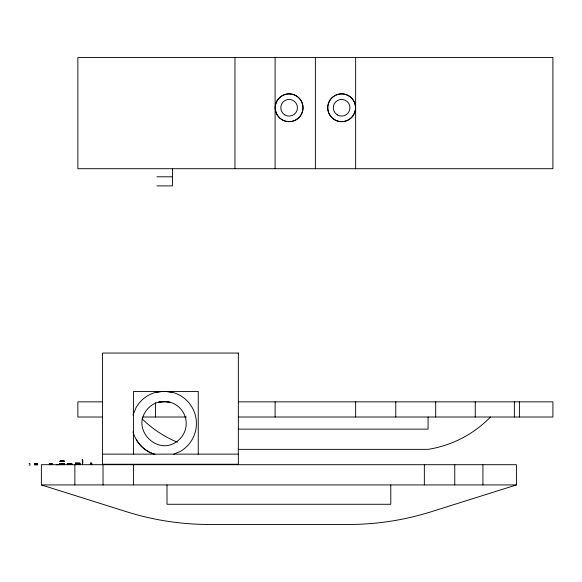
<?xml version="1.0" encoding="UTF-8"?>
<svg xmlns="http://www.w3.org/2000/svg" width="582" height="582" viewBox="0 0 582 582"><rect width="100%" height="100%" fill="white"/><g stroke="black" fill="none" stroke-linecap="round" stroke-linejoin="round"><path stroke-width="0.87" d="M60.455 463.679L59.953 463.869L64.296 463.861L59.953 463.687L59.953 464.698L59.953 463.585M390.784 484.937L390.784 504.274L167.005 504.274L167.005 484.937M79.792 464.24L79.792 463.127L79.792 464.138L79.29 464.138M78.926 463.556L78.446 463.759L78.861 463.447M91.236 463.89L90.712 463.127L90.712 464.24L91.214 463.941M61.095 463.796L60.674 464.698L60.979 463.665L61.001 464.312M78.956 463.723L79.079 463.127L78.708 463.621M61.263 464.152L61.037 464.203M62.921 464.123L63.322 463.774L63.322 464.203M76.344 463.498L76.642 463.556M91.076 463.621L90.959 464.043M132.965 415.155L136.188 407.371A32.272 32.272 0 0 1 155.787 392.333L162.371 391.468M76.693 463.774L77.224 463.127L77.217 464.24M91.76 463.127L91.236 463.774L91.76 464.24L91.76 463.127L90.406 463.127L90.406 464.24L91.76 464.24M63.38 463.796L63.576 464.698L63.052 464.05L63.576 464.698M61.721 463.585L61.197 464.05L61.721 464.698L61.721 463.585L61.146 463.709M91.119 464.138L91.039 463.512L90.938 464.145M173.822 454.135L180.275 451.457A32.272 32.272 0 0 0 172.49 392.333L165.906 391.468M516.416 484.93L431.24 511.738A275.868 275.868 0 0 1 348.378 524.469L209.418 524.469A275.868 275.868 0 0 1 126.556 511.738L41.373 484.93L41.373 464.698L516.416 464.698L516.416 484.93L41.373 484.93M158.42 402.184L165.244 401.573L169.849 402.184A22.08 22.08 0 0 1 175.175 442.633C156.871 454.324 133.322 430.775 145.013 412.471A22.08 22.08 0 0 1 158.42 402.184A26.226 26.226 0 0 1 169.849 402.184M156.944 176.797L172.527 176.797M156.944 185.891L172.527 185.891L172.527 168.671M102.119 401.849L77.857 401.849L77.857 417.01L102.381 417.01M159.985 401.849L168.074 401.849M238.54 401.849L552.9 401.849L552.9 417.01L238.54 417.01M142.983 417.01L186.4 417.01M238.125 429.138L428.076 429.138L428.076 417.01M238.125 449.355L428.076 449.355A111.191 111.191 0 0 0 490.488 417.01M102.563 454.135L238.344 454.135M82.309 459.438L82.462 464.189L82.309 459.46M82.462 460.689L82.462 462.937M75.267 463.127L79.974 463.127M60.543 463.41L60.674 464.698M67.192 463.447L71.892 463.447M29.1 463.541L29.966 463.541L29.966 465.113L29.1 465.113M59.771 463.585L64.478 463.585M76.169 463.512L76.817 463.512M78.424 463.512L79.072 463.512M90.712 463.512L91.359 463.512L91.359 464.138M59.953 463.687L64.296 463.992L59.953 463.963M34.745 463.854L37.474 463.854M49.288 463.854L52.016 463.854M79.29 463.854L79.792 463.854M90.406 463.854L90.494 464.24M34.745 463.956L37.474 463.956M49.288 463.956L52.016 463.956M90.494 464.138L91.76 464.138M75.267 464.24L79.974 464.24M60.674 464.312L61.321 464.312L61.321 463.687M63.576 464.312L62.929 464.312L62.929 463.687M34.476 464.509L37.735 464.247L34.476 464.189L34.476 464.916L37.663 464.916L37.663 464.509M67.192 464.56L71.892 464.56M59.953 463.869L60.455 463.869M75.951 463.949L75.449 463.949L75.449 463.127L75.449 463.854M67.876 464.269L67.374 464.269L67.374 463.447M71.215 464.276L71.717 464.276L71.717 463.447M63.271 463.767L62.529 463.585L62.529 464.698L63.052 464.05L62.529 463.585M154.456 454.135C144.023 450.992 136.006 442.218 132.965 431.859M78.548 463.774L78.024 463.127L78.024 464.24M76.533 463.621L76.169 463.127L76.286 463.723M90.712 463.127L90.828 463.723M519.406 401.849L519.406 417.01M514.372 401.849L514.372 417.01M482.929 464.698L482.929 484.93M475.268 401.849L475.268 417.01M454.76 464.698L454.76 484.93M435.7 401.849L435.7 417.01M424.351 464.698L424.351 484.93M395.782 401.849L395.782 417.01M355.638 57.531L355.638 168.707M355.638 401.849L355.638 417.01M315.379 57.531L315.379 168.707M275.111 57.531L275.111 168.707M275.111 401.849L275.111 417.01M234.968 57.531L234.968 168.707M198.251 454.135L198.251 391.468L133.562 391.468L133.562 454.135M155.489 402.737L155.489 417.01M133.445 464.698L133.445 484.93M103.029 464.698L103.029 484.93M77.624 463.127L77.624 464.24M76.817 463.127L76.817 464.24M74.86 464.698L74.86 484.93M69.949 463.447L69.949 464.56M69.542 463.447L69.542 464.56M69.142 463.447L69.142 464.56M68.741 463.447L68.741 464.56M64.296 463.585L64.296 464.698M63.882 463.585L63.882 464.698M63.794 463.585L63.794 463.963M63.329 461.25L61.001 461.097M60.455 463.585L60.368 464.698M58.12 464.771L56.694 464.771M37.474 464.189L37.474 463.796L34.745 463.796L34.745 464.189M82.462 460.064A1.113 1.113 0 0 1 82.79 460.689L82.79 462.937A1.113 1.113 0 0 1 82.462 463.563M63.874 461.097A1.113 1.113 0 0 0 63.249 460.777L61.001 460.777A1.113 1.113 0 0 0 60.375 461.097M177.335 442.196A111.191 111.191 0 0 1 142.066 418.822M154.979 454.455A32.272 32.272 0 0 1 136.188 439.643M155.787 392.333A38.914 38.914 0 0 1 172.49 392.333M62.958 463.905L63.576 464.072L62.958 463.905M68.24 463.876L68.749 464.014L68.24 463.876M69.302 463.934L69.789 464.065L69.302 463.934M70.342 463.876L70.851 464.014L70.342 463.876M552.9 57.531L77.857 57.531L77.857 168.707L552.9 168.707L552.9 57.531M238.344 353.056L102.563 353.056L102.563 464.24L238.344 464.24L238.344 353.056M64.5 461.097L59.75 461.25L64.5 461.097M69.891 463.658L69.2 463.658L69.2 464.341L69.891 464.341L69.891 463.658M52.016 463.796L49.288 463.796L49.288 464.189L52.016 464.189L52.016 463.796M79.792 463.956L79.29 463.956L79.792 463.956M337.284 114.872A8.337 8.337 0 0 0 349.971 107.976A8.337 8.337 0 0 0 337.655 100.439A8.337 8.337 0 0 0 337.284 114.872M284.758 114.872A8.337 8.337 0 0 0 297.453 107.976A8.337 8.337 0 0 0 285.136 100.439A8.337 8.337 0 0 0 284.758 114.872M334.417 119.63A13.895 13.895 0 0 0 355.529 108.077A13.895 13.895 0 0 0 334.97 95.572A13.895 13.895 0 0 0 334.417 119.63M281.899 119.63A13.895 13.895 0 0 0 303.004 108.077A13.895 13.895 0 0 0 282.445 95.572A13.895 13.895 0 0 0 281.899 119.63M353.339 115.251A13.895 13.895 -90 0 0 342.274 93.877A13.895 13.895 -90 0 0 329.303 114.152A13.895 13.895 -90 0 0 353.339 115.251M277.083 100.81A13.895 13.895 90 0 0 289.116 121.66A13.895 13.895 90 0 0 301.149 100.81A13.895 13.895 90 0 0 277.083 100.81"/></g></svg>
